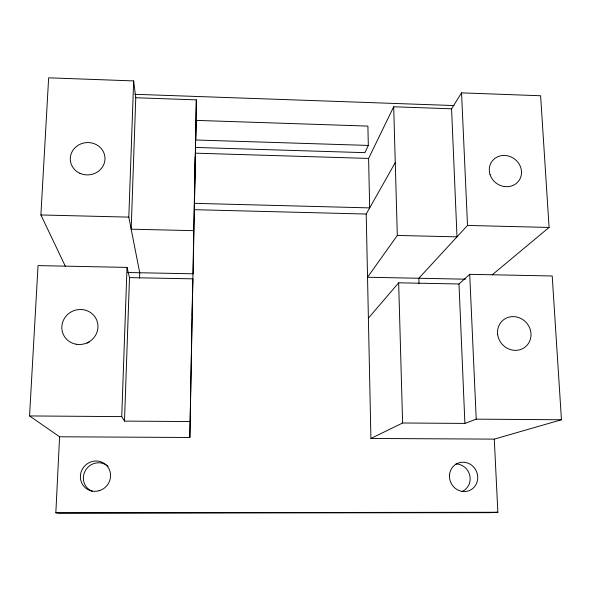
<?xml version="1.0" encoding="UTF-8"?>
<svg xmlns="http://www.w3.org/2000/svg" width="591" height="591" viewBox="0 0 591 591"><rect width="100%" height="100%" fill="white"/><g stroke="black" fill="none" stroke-linecap="round" stroke-linejoin="round"><path stroke-width="0.89" d="M189.844 437.48L192.747 278.841L129.495 277.622L127.028 267.398L38.038 265.603L29.55 415.946L59.588 436.779L189.844 437.48L195.2 156.556M192.282 315.321L192.747 278.841M65.394 266.356L40.897 214.961L48.639 77.82L133.655 80.915L135.76 97.744L196.33 99.864L193.117 273.803L127.73 272.51M492.118 274.911L549.083 227.446L540.617 95.749L461.549 92.868L451.576 108.796L393.687 106.772L368.599 158.425L369.678 207.892L194.491 203.348L196.33 99.864M139.55 278.191L139.727 272.747L128.816 217.126L133.655 80.915M189.896 421.546L124.494 421.102L121.731 416.603L127.028 267.398M124.494 421.102L129.495 277.622M135.76 97.744L131.18 229.19L193.715 230.66M368.392 318.157L398.659 282.816L458.993 283.983L469.712 274.313L552.208 275.982L561.45 419.765L494.283 439.128L497.858 512.271L489.695 512.663L59.514 513.18L55.835 512.789L59.588 436.779M368.319 145.43L195.754 140.001L196.146 120.387L367.898 126.09L368.319 145.43L364.92 152.67L195.636 147.454M494.283 439.128L370.912 438.463L366.213 214.038L395.261 162.562M393.687 106.772L397.322 235.447L367.536 277.245L465.464 279.181M461.549 92.868L467.511 225.444L418.827 278.258L419.004 283.687M370.912 438.463L402.611 422.993L464.895 423.415L476.22 419.152L561.45 419.765M55.835 512.789L497.858 512.271M29.55 415.946L121.731 416.603M397.322 235.447L456.998 236.851L451.576 108.796M194.395 209.679L366.213 214.038M40.897 214.961L128.816 217.126M467.511 225.444L549.083 227.446M195.488 153.172L368.599 158.425M134.748 94.287L454.043 105.553M469.712 274.313L476.22 419.152M458.993 283.983L464.895 423.415M398.659 282.816L402.611 422.993M456.016 463.913A14.435 13.645 64.9 0 1 469.83 475.622A14.435 13.645 64.9 0 1 462.051 491.483M92.536 491.417A15.004 14.435 -48.2 0 1 85.651 470.096A15.004 14.435 -48.2 0 1 108.057 466.358M87.121 343.208A15.565 15.004 -25.1 0 1 89.248 342.012M99.14 490.715A15.432 14.834 -47.7 0 0 106.35 465.198A15.432 14.834 -47.7 0 0 80.96 472.556A15.432 14.834 -47.7 0 0 99.14 490.715M449.522 474.787A14.834 13.999 64.5 0 0 469.446 490.523A14.834 13.999 64.5 0 0 471.862 465.361A14.834 13.999 64.5 0 0 449.522 474.787M76.269 344.243A18.173 17.405 -21.3 0 0 97.042 320.979A18.173 17.405 -21.3 0 0 66.377 315.757A18.173 17.405 -21.3 0 0 76.269 344.243M79.896 173.296A17.361 16.171 -4.5 0 0 104.954 157.561A17.361 16.171 -4.5 0 0 78.049 145.349A17.361 16.171 -4.5 0 0 79.896 173.296M497.652 334.373A17.39 16.208 48.2 0 0 524.365 347.626A17.39 16.208 48.2 0 0 520.804 318.438A17.39 16.208 48.2 0 0 497.652 334.373M490.042 174.589A16.578 15.159 34.8 0 0 517.339 182.516A16.578 15.159 34.8 0 0 508.821 156.127A16.578 15.159 34.8 0 0 490.042 174.589"/></g></svg>
